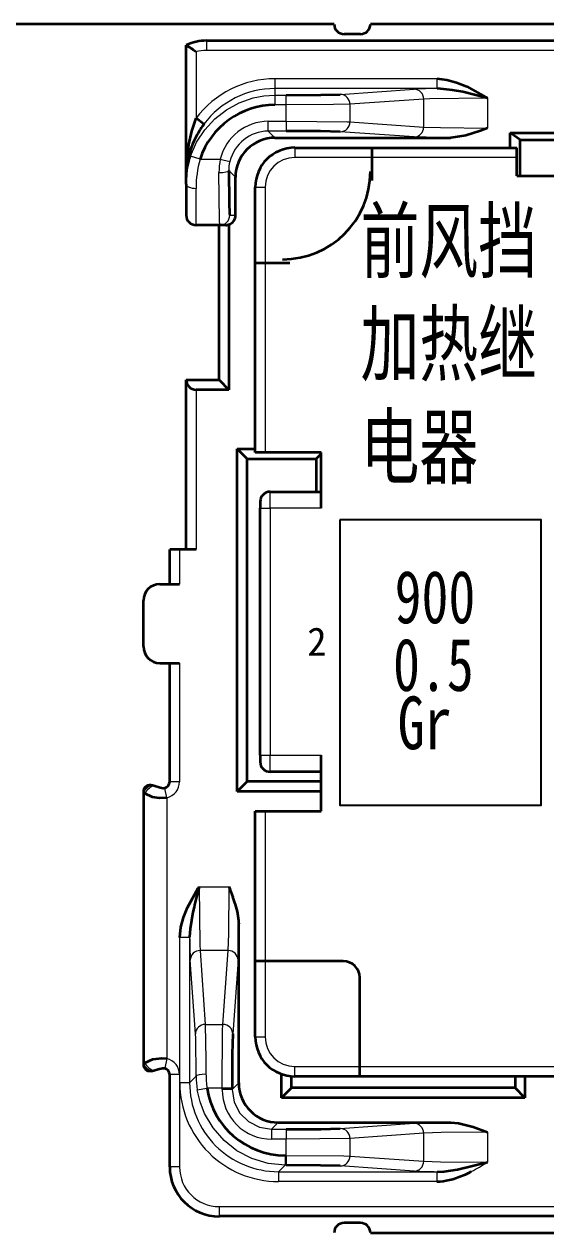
# Model space of a CAD drawing. Header units: millimetres. Extents: x 17 to 3784, y 12 to 1382.
# Drawn here: x 973.02 to 977.68, y 1084.29 to 1095.08 of the extents above; entities that cross this region are included whole.
import ezdxf

# ---------------------------------------------------------------- set-up
doc = ezdxf.new("R2010")
doc.units = ezdxf.units.MM
for name, color, linetype, lineweight in [('0层_1', 7, 'Continuous', 25), ('全新开发部分', 7, 'Continuous', 18), ('图层8-0000', 3, 'Continuous', 15)]:
    doc.layers.add(name, color=color, linetype=linetype, lineweight=lineweight)
doc.styles.add('FangSong_GB2312_Style', font='simfang.ttf')
doc.styles.add('HZ', font='', dxfattribs={"width": 0.7})
doc.styles.add('HZTXT', font='', dxfattribs={"width": 0.75})
doc.styles.add('样式 2', font='', dxfattribs={"width": 0.75})
doc.styles.get('HZ').set_extended_font_data('宋体')
doc.styles.get('HZTXT').set_extended_font_data('宋体')
doc.styles.get('样式 2').set_extended_font_data('宋体')

msp = doc.modelspace()

# ---------------------------------------------------------------- linework, layer by layer
at = {"color": 0, "lineweight": 35, "ltscale": 0.272501}
msp.add_line((975.789, 1095.076), (964.185, 1095.076), dxfattribs=at)
at = {"color": 0, "lineweight": 35, "ltscale": 0.472501}
for p, q in [((981.666, 1095.076), (976.112, 1095.076)), ((976.112, 1084.293), (981.666, 1084.293))]:
    msp.add_line(p, q, dxfattribs=at)
at = {"color": 0, "lineweight": 35, "ltscale": 0.0125}
for p, q in [((976.024, 1094.988), (975.877, 1094.988)), ((974.555, 1090.39), (974.408, 1090.39)), ((976.024, 1084.381), (975.877, 1084.381))]:
    msp.add_line(p, q, dxfattribs=at)
at = {"color": 0, "lineweight": 35, "ltscale": 0.100272}
msp.add_line((974.467, 1093.711), (974.467, 1094.89), dxfattribs=at)
at = {"color": 0, "lineweight": 35}
for p, q in [((974.649, 1094.929), (982.988, 1094.929)), ((982.841, 1084.44), (974.761, 1084.44))]:
    msp.add_line(p, q, dxfattribs=at)
at = {"color": 0, "lineweight": 13, "ltscale": 0.0075}
for p, q in [((974.649, 1094.929), (974.649, 1094.841)), ((975.437, 1093.974), (975.437, 1093.886)), ((974.591, 1093.871), (974.507, 1093.899)), ((975.084, 1093.622), (975.172, 1093.622)), ((975.128, 1090.757), (975.216, 1090.757)), ((975.128, 1088.553), (975.216, 1088.553)), ((974.295, 1088.174), (974.275, 1088.259)), ((974.408, 1088.317), (974.32, 1088.317)), ((975.084, 1086.041), (975.172, 1086.041)), ((974.295, 1085.847), (974.275, 1085.762)), ((975.437, 1085.688), (975.437, 1085.777)), ((974.408, 1085.704), (974.32, 1085.704)), ((974.408, 1084.88), (974.32, 1084.88)), ((974.761, 1084.528), (974.761, 1084.44))]:
    msp.add_line(p, q, dxfattribs=at)
at = {"color": 0, "lineweight": 13}
for p, q in [((982.988, 1094.841), (974.649, 1094.841)), ((974.761, 1084.528), (982.841, 1084.528))]:
    msp.add_line(p, q, dxfattribs=at)
at = {"color": 0, "lineweight": 13, "ltscale": 0.050296}
msp.add_line((974.555, 1094.828), (974.555, 1094.237), dxfattribs=at)
at = {"color": 0, "lineweight": 13, "ltscale": 0.123099}
for p, q in [((975.26, 1094.59), (976.707, 1094.59)), ((976.707, 1094.502), (975.26, 1094.502))]:
    msp.add_line(p, q, dxfattribs=at)
at = {"color": 0, "lineweight": 13, "ltscale": 0.007499}
for p, q in [((975.26, 1094.59), (975.26, 1094.502)), ((976.707, 1094.59), (976.707, 1094.502)), ((975.26, 1094.443), (975.26, 1094.355)), ((975.36, 1094.355), (975.36, 1094.443)), ((975.2, 1094.122), (975.2, 1094.21)), ((975.36, 1094.21), (975.36, 1094.122)), ((975.23, 1085.217), (975.23, 1085.129)), ((975.36, 1085.217), (975.36, 1085.129)), ((975.35, 1084.984), (975.35, 1084.896)), ((975.36, 1084.984), (975.36, 1084.896)), ((975.291, 1084.838), (975.291, 1084.75)), ((976.707, 1084.838), (976.707, 1084.75))]:
    msp.add_line(p, q, dxfattribs=at)
at = {"color": 0, "lineweight": 13, "ltscale": 0.00498}
msp.add_line((975.26, 1094.502), (975.26, 1094.443), dxfattribs=at)
at = {"color": 0, "lineweight": 13, "ltscale": 0.008463}
for p, q in [((975.26, 1094.443), (975.36, 1094.443)), ((975.36, 1094.355), (975.26, 1094.355))]:
    msp.add_line(p, q, dxfattribs=at)
at = {"color": 0, "lineweight": 13, "ltscale": 0.056199}
for p, q in [((975.844, 1094.45), (976.503, 1094.496)), ((976.503, 1094.07), (975.844, 1094.116)), ((975.844, 1085.224), (976.503, 1085.27)), ((976.503, 1084.844), (975.844, 1084.89))]:
    msp.add_line(p, q, dxfattribs=at)
at = {"color": 0, "lineweight": 13, "ltscale": 0.0562}
for p, q in [((976.589, 1094.407), (975.93, 1094.361)), ((975.93, 1094.204), (976.589, 1094.158)), ((974.592, 1086.811), (974.638, 1086.152)), ((974.795, 1086.152), (974.842, 1086.811)), ((974.55, 1086.067), (974.504, 1086.726)), ((974.93, 1086.726), (974.884, 1086.067)), ((976.589, 1085.181), (975.93, 1085.135)), ((975.93, 1084.978), (976.589, 1084.932))]:
    msp.add_line(p, q, dxfattribs=at)
at = {"color": 0, "lineweight": 13, "ltscale": 0.021239}
for p, q in [((976.589, 1094.158), (976.589, 1094.407)), ((976.589, 1084.932), (976.589, 1085.181))]:
    msp.add_line(p, q, dxfattribs=at)
at = {"color": 0, "lineweight": 35, "ltscale": 0.000236542}
for p, q in [((976.711, 1094.502), (976.708, 1094.502)), ((976.708, 1084.838), (976.711, 1084.838))]:
    msp.add_line(p, q, dxfattribs=at)
at = {"color": 0, "lineweight": 13, "ltscale": 0.022759}
msp.add_line((977.159, 1094.416), (977.159, 1094.149), dxfattribs=at)
at = {"color": 0, "lineweight": 13, "ltscale": 0.012286}
for p, q in [((975.36, 1094.21), (975.36, 1094.355)), ((975.36, 1084.984), (975.36, 1085.129))]:
    msp.add_line(p, q, dxfattribs=at)
at = {"color": 0, "lineweight": 13, "ltscale": 0.01341}
msp.add_line((975.93, 1094.361), (975.93, 1094.204), dxfattribs=at)
at = {"color": 0, "lineweight": 35, "ltscale": 0.007499}
msp.add_line((974.626, 1094.184), (974.555, 1094.237), dxfattribs=at)
at = {"color": 0, "lineweight": 13, "ltscale": 0.013574}
for p, q in [((975.2, 1094.21), (975.36, 1094.21)), ((975.36, 1094.122), (975.2, 1094.122))]:
    msp.add_line(p, q, dxfattribs=at)
at = {"color": 0, "lineweight": 35, "ltscale": 0.003594}
msp.add_line((974.566, 1094.093), (974.547, 1094.055), dxfattribs=at)
at = {"color": 0, "lineweight": 13, "ltscale": 0.007223}
msp.add_line((975.2, 1094.122), (975.26, 1094.062), dxfattribs=at)
at = {"color": 0, "lineweight": 35, "ltscale": 0.01125}
msp.add_line((977.361, 1093.974), (977.361, 1094.106), dxfattribs=at)
at = {"color": 0, "lineweight": 35, "ltscale": 0.0675}
for p, q in [((977.361, 1094.106), (978.154, 1094.106)), ((976.017, 1085.777), (976.017, 1086.57))]:
    msp.add_line(p, q, dxfattribs=at)
at = {"color": 0, "lineweight": 35, "ltscale": 0.009216}
msp.add_line((977.449, 1094.043), (977.361, 1094.106), dxfattribs=at)
at = {"color": 0, "lineweight": 35, "ltscale": 0.133382}
msp.add_line((975.26, 1094.062), (976.828, 1094.062), dxfattribs=at)
at = {"color": 0, "lineweight": 35, "ltscale": 0.058749}
for p, q in [((975.437, 1093.974), (976.127, 1093.974)), ((977.42, 1093.724), (978.11, 1093.724))]:
    msp.add_line(p, q, dxfattribs=at)
at = {"color": 0, "lineweight": 35, "ltscale": 0.110001}
msp.add_line((976.127, 1093.974), (977.42, 1093.974), dxfattribs=at)
at = {"color": 0, "lineweight": 35, "ltscale": 0.0075}
for p, q in [((976.127, 1093.886), (976.127, 1093.974)), ((977.42, 1093.886), (977.42, 1093.974)), ((975.084, 1092.946), (975.172, 1092.946)), ((975.172, 1091.256), (975.084, 1091.256)), ((974.408, 1090.39), (974.32, 1090.39)), ((975.084, 1088.054), (975.172, 1088.054)), ((975.172, 1086.717), (975.084, 1086.717)), ((976.017, 1085.688), (976.017, 1085.777))]:
    msp.add_line(p, q, dxfattribs=at)
at = {"color": 0, "lineweight": 13, "ltscale": 0.027629}
msp.add_line((976.828, 1094.062), (976.503, 1094.07), dxfattribs=at)
at = {"color": 0, "lineweight": 35, "ltscale": 0.000262456}
for p, q in [((976.831, 1094.062), (976.828, 1094.062)), ((976.828, 1085.277), (976.831, 1085.277))]:
    msp.add_line(p, q, dxfattribs=at)
at = {"color": 0, "lineweight": 35, "ltscale": 0.052501}
msp.add_line((977.449, 1094.043), (978.066, 1094.043), dxfattribs=at)
at = {"color": 0, "lineweight": 35, "ltscale": 0.027143}
msp.add_line((977.449, 1093.724), (977.449, 1094.043), dxfattribs=at)
at = {"color": 0, "lineweight": 13, "ltscale": 0.015358}
msp.add_line((974.591, 1093.871), (974.771, 1093.871), dxfattribs=at)
at = {"color": 0, "lineweight": 13, "ltscale": 0.007498}
for p, q in [((974.771, 1093.871), (974.857, 1093.851)), ((974.498, 1086.929), (974.41, 1086.929)), ((974.498, 1085.631), (974.41, 1085.631)), ((974.877, 1085.582), (974.789, 1085.582)), ((974.877, 1085.57), (974.789, 1085.57))]:
    msp.add_line(p, q, dxfattribs=at)
at = {"color": 0, "lineweight": 13, "ltscale": 0.058749}
msp.add_line((976.127, 1093.886), (975.437, 1093.886), dxfattribs=at)
at = {"color": 0, "lineweight": 13, "ltscale": 0.110001}
msp.add_line((977.42, 1093.886), (976.127, 1093.886), dxfattribs=at)
at = {"color": 0, "lineweight": 35, "ltscale": 0.0175}
msp.add_line((976.127, 1093.68), (976.127, 1093.886), dxfattribs=at)
at = {"color": 0, "lineweight": 35, "ltscale": 0.01375}
for p, q in [((977.42, 1093.724), (977.42, 1093.886)), ((974.922, 1091.286), (975.084, 1091.286))]:
    msp.add_line(p, q, dxfattribs=at)
at = {"color": 0, "lineweight": 35, "ltscale": 0.003913}
msp.add_line((974.468, 1093.757), (974.467, 1093.711), dxfattribs=at)
at = {"color": 0, "lineweight": 13, "ltscale": 0.007202}
msp.add_line((974.908, 1093.71), (974.848, 1093.77), dxfattribs=at)
at = {"color": 0, "lineweight": 35, "ltscale": 0.000141144}
msp.add_line((974.467, 1093.709), (974.467, 1093.711), dxfattribs=at)
at = {"color": 0, "lineweight": 35, "ltscale": 0.005009}
msp.add_line((974.467, 1093.65), (974.467, 1093.709), dxfattribs=at)
at = {"color": 0, "lineweight": 35, "ltscale": 0.023711}
msp.add_line((974.467, 1093.65), (974.467, 1093.372), dxfattribs=at)
at = {"color": 0, "lineweight": 35, "ltscale": 0.028755}
msp.add_line((974.908, 1093.372), (974.908, 1093.71), dxfattribs=at)
at = {"color": 0, "lineweight": 13, "ltscale": 0.027895}
msp.add_line((974.555, 1093.284), (974.555, 1093.612), dxfattribs=at)
at = {"color": 0, "lineweight": 35, "ltscale": 0.0575}
for p, q in [((975.084, 1092.946), (975.084, 1093.622)), ((975.084, 1086.041), (975.084, 1086.717))]:
    msp.add_line(p, q, dxfattribs=at)
at = {"color": 0, "lineweight": 13, "ltscale": 0.0575}
for p, q in [((975.172, 1093.622), (975.172, 1092.946)), ((975.172, 1086.717), (975.172, 1086.041))]:
    msp.add_line(p, q, dxfattribs=at)
at = {"color": 0, "lineweight": 13, "ltscale": 0.004367}
msp.add_line((974.856, 1093.372), (974.908, 1093.372), dxfattribs=at)
at = {"color": 0, "lineweight": 35, "ltscale": 0.018135}
msp.add_line((974.768, 1093.284), (974.555, 1093.284), dxfattribs=at)
at = {"color": 0, "lineweight": 35, "ltscale": 0.1175}
msp.add_line((974.761, 1091.903), (974.761, 1093.284), dxfattribs=at)
at = {"color": 0, "lineweight": 35, "ltscale": 0.004407}
msp.add_line((974.82, 1093.284), (974.768, 1093.284), dxfattribs=at)
at = {"color": 0, "lineweight": 35, "ltscale": 0.12543}
msp.add_line((974.849, 1093.289), (974.849, 1091.815), dxfattribs=at)
at = {"color": 0, "lineweight": 35, "ltscale": 0.14375}
msp.add_line((975.084, 1091.256), (975.084, 1092.946), dxfattribs=at)
at = {"color": 0, "lineweight": 13, "ltscale": 0.14375}
msp.add_line((975.172, 1092.946), (975.172, 1091.256), dxfattribs=at)
at = {"color": 0, "lineweight": 35, "ltscale": 0.01875}
msp.add_line((975.172, 1092.946), (975.392, 1092.946), dxfattribs=at)
at = {"color": 0, "lineweight": 35, "ltscale": 0.12875}
msp.add_line((974.467, 1090.39), (974.467, 1091.903), dxfattribs=at)
at = {"color": 0, "lineweight": 35, "ltscale": 0.025}
for p, q in [((974.467, 1091.903), (974.761, 1091.903)), ((974.849, 1091.815), (974.555, 1091.815)), ((975.628, 1091.198), (975.628, 1090.904))]:
    msp.add_line(p, q, dxfattribs=at)
at = {"color": 0, "lineweight": 13, "ltscale": 0.12125}
msp.add_line((974.555, 1091.815), (974.555, 1090.39), dxfattribs=at)
at = {"color": 0, "lineweight": 35, "ltscale": 0.010606}
for p, q in [((974.761, 1091.903), (974.849, 1091.815)), ((975.407, 1085.586), (975.319, 1085.497)), ((977.493, 1085.497), (977.405, 1085.586))]:
    msp.add_line(p, q, dxfattribs=at)
at = {"color": 0, "lineweight": 35, "ltscale": 0.260001}
msp.add_line((974.922, 1088.23), (974.922, 1091.286), dxfattribs=at)
at = {"color": 0, "lineweight": 35, "ltscale": 0.010607}
for p, q in [((975.011, 1091.198), (974.922, 1091.286)), ((974.922, 1088.23), (975.011, 1088.318))]:
    msp.add_line(p, q, dxfattribs=at)
at = {"color": 0, "lineweight": 35, "ltscale": 0.245}
msp.add_line((975.011, 1088.318), (975.011, 1091.198), dxfattribs=at)
at = {"color": 0, "lineweight": 35, "ltscale": 0.052499}
msp.add_line((975.011, 1091.198), (975.628, 1091.198), dxfattribs=at)
at = {"color": 0, "lineweight": 35, "ltscale": 0.0425}
for p, q in [((975.672, 1091.256), (975.172, 1091.256)), ((975.672, 1090.757), (975.672, 1091.256)), ((975.672, 1088.054), (975.672, 1088.553)), ((975.172, 1088.054), (975.672, 1088.054))]:
    msp.add_line(p, q, dxfattribs=at)
at = {"color": 0, "lineweight": 35, "ltscale": 0.005304}
msp.add_line((975.672, 1091.242), (975.628, 1091.198), dxfattribs=at)
at = {"color": 0, "lineweight": 35, "ltscale": 0.03875}
for p, q in [((975.216, 1090.904), (975.672, 1090.904)), ((975.672, 1088.406), (975.216, 1088.406))]:
    msp.add_line(p, q, dxfattribs=at)
at = {"color": 0, "lineweight": 13, "ltscale": 0.0125}
for p, q in [((975.216, 1090.757), (975.216, 1090.904)), ((975.216, 1088.406), (975.216, 1088.553))]:
    msp.add_line(p, q, dxfattribs=at)
at = {"color": 0, "lineweight": 35, "ltscale": 0.005}
for p, q in [((975.128, 1090.816), (975.128, 1090.757)), ((975.128, 1088.553), (975.128, 1088.494))]:
    msp.add_line(p, q, dxfattribs=at)
at = {"color": 0, "lineweight": 35, "ltscale": 0.1875}
msp.add_line((975.128, 1088.553), (975.128, 1090.757), dxfattribs=at)
at = {"color": 0, "lineweight": 13, "ltscale": 0.03875}
for p, q in [((975.672, 1090.757), (975.216, 1090.757)), ((975.216, 1088.553), (975.672, 1088.553))]:
    msp.add_line(p, q, dxfattribs=at)
at = {"color": 0, "lineweight": 13, "ltscale": 0.1875}
msp.add_line((975.216, 1090.757), (975.216, 1088.553), dxfattribs=at)
at = {"color": 0, "lineweight": 35, "ltscale": 0.02625}
msp.add_line((974.32, 1090.081), (974.32, 1090.39), dxfattribs=at)
at = {"color": 0, "lineweight": 13, "ltscale": 0.02625}
msp.add_line((974.408, 1090.39), (974.408, 1090.081), dxfattribs=at)
at = {"color": 0, "lineweight": 35, "ltscale": 0.015001}
for p, q in [((974.232, 1090.081), (974.408, 1090.081)), ((974.232, 1089.376), (974.408, 1089.376))]:
    msp.add_line(p, q, dxfattribs=at)
at = {"color": 0, "lineweight": 35, "ltscale": 0.035}
msp.add_line((974.085, 1089.523), (974.085, 1089.934), dxfattribs=at)
at = {"color": 0, "lineweight": 35, "ltscale": 0.090117}
msp.add_line((974.32, 1088.317), (974.32, 1089.376), dxfattribs=at)
at = {"color": 0, "lineweight": 13, "ltscale": 0.090117}
msp.add_line((974.408, 1089.376), (974.408, 1088.317), dxfattribs=at)
at = {"color": 0, "lineweight": 35, "ltscale": 0.05625}
msp.add_line((975.672, 1088.318), (975.011, 1088.318), dxfattribs=at)
at = {"color": 0, "lineweight": 35, "ltscale": 0.206305}
msp.add_line((974.085, 1088.223), (974.085, 1085.798), dxfattribs=at)
at = {"color": 0, "lineweight": 13, "ltscale": 0.000251938}
for p, q in [((974.087, 1088.221), (974.085, 1088.223)), ((974.085, 1085.798), (974.087, 1085.8))]:
    msp.add_line(p, q, dxfattribs=at)
at = {"color": 0, "lineweight": 13, "ltscale": 0.001186}
for p, q in [((974.098, 1088.213), (974.087, 1088.221)), ((974.087, 1085.8), (974.098, 1085.808))]:
    msp.add_line(p, q, dxfattribs=at)
at = {"color": 0, "lineweight": 13, "ltscale": 0.205949}
msp.add_line((974.087, 1085.8), (974.087, 1088.221), dxfattribs=at)
at = {"color": 0, "lineweight": 13, "ltscale": 0.197929}
msp.add_line((974.295, 1088.174), (974.295, 1085.847), dxfattribs=at)
at = {"color": 0, "lineweight": 35, "ltscale": 0.06375}
msp.add_line((975.672, 1088.23), (974.922, 1088.23), dxfattribs=at)
at = {"color": 0, "lineweight": 35, "ltscale": 0.11375}
msp.add_line((975.084, 1086.717), (975.084, 1088.054), dxfattribs=at)
at = {"color": 0, "lineweight": 13, "ltscale": 0.11375}
msp.add_line((975.172, 1088.054), (975.172, 1086.717), dxfattribs=at)
at = {"color": 0, "lineweight": 13, "ltscale": 0.02276}
for p, q in [((974.583, 1087.381), (974.85, 1087.381)), ((977.159, 1085.19), (977.159, 1084.923))]:
    msp.add_line(p, q, dxfattribs=at)
at = {"color": 0, "lineweight": 35, "ltscale": 0.003687}
msp.add_line((974.537, 1087.197), (974.528, 1087.155), dxfattribs=at)
at = {"color": 0, "lineweight": 13, "ltscale": 0.027627}
msp.add_line((974.937, 1087.05), (974.93, 1086.726), dxfattribs=at)
at = {"color": 0, "lineweight": 35, "ltscale": 0.00037384}
msp.add_line((974.937, 1087.055), (974.937, 1087.05), dxfattribs=at)
at = {"color": 0, "lineweight": 35, "ltscale": 0.12088}
msp.add_line((974.937, 1085.63), (974.937, 1087.05), dxfattribs=at)
at = {"color": 0, "lineweight": 13, "ltscale": 0.11048}
for p, q in [((974.41, 1085.631), (974.41, 1086.929)), ((974.498, 1086.929), (974.498, 1085.631))]:
    msp.add_line(p, q, dxfattribs=at)
at = {"color": 0, "lineweight": 35, "ltscale": 0.000237318}
msp.add_line((974.498, 1086.933), (974.498, 1086.931), dxfattribs=at)
at = {"color": 0, "lineweight": 13, "ltscale": 0.02124}
msp.add_line((974.842, 1086.811), (974.592, 1086.811), dxfattribs=at)
at = {"color": 0, "lineweight": 35, "ltscale": 0.059375}
msp.add_line((975.87, 1086.717), (975.172, 1086.717), dxfattribs=at)
at = {"color": 0, "lineweight": 13, "ltscale": 0.013409}
msp.add_line((974.638, 1086.152), (974.795, 1086.152), dxfattribs=at)
at = {"color": 0, "lineweight": 13, "ltscale": 0.049374}
msp.add_line((975.437, 1085.777), (976.017, 1085.777), dxfattribs=at)
at = {"color": 0, "lineweight": 13, "ltscale": 0.48625}
msp.add_line((976.017, 1085.777), (981.732, 1085.777), dxfattribs=at)
at = {"color": 0, "lineweight": 35, "ltscale": 0.070116}
msp.add_line((974.32, 1084.88), (974.32, 1085.704), dxfattribs=at)
at = {"color": 0, "lineweight": 13, "ltscale": 0.070116}
msp.add_line((974.408, 1085.704), (974.408, 1084.88), dxfattribs=at)
at = {"color": 0, "lineweight": 13, "ltscale": 0.007017}
msp.add_line((974.498, 1085.631), (974.556, 1085.689), dxfattribs=at)
at = {"color": 0, "lineweight": 35, "ltscale": 0.017966}
msp.add_line((975.319, 1085.497), (975.319, 1085.709), dxfattribs=at)
at = {"color": 0, "lineweight": 35, "ltscale": 0.008855}
msp.add_line((975.407, 1085.586), (975.407, 1085.69), dxfattribs=at)
at = {"color": 0, "lineweight": 35, "ltscale": 0.049374}
msp.add_line((976.017, 1085.688), (975.437, 1085.688), dxfattribs=at)
at = {"color": 0, "lineweight": 35, "ltscale": 0.48625}
msp.add_line((981.732, 1085.688), (976.017, 1085.688), dxfattribs=at)
at = {"color": 0, "lineweight": 35, "ltscale": 0.00875}
msp.add_line((977.405, 1085.688), (977.405, 1085.586), dxfattribs=at)
at = {"color": 0, "lineweight": 35, "ltscale": 0.01625}
msp.add_line((977.493, 1085.688), (977.493, 1085.497), dxfattribs=at)
at = {"color": 0, "lineweight": 13, "ltscale": 0.007497}
msp.add_line((974.566, 1085.569), (974.653, 1085.582), dxfattribs=at)
at = {"color": 0, "lineweight": 13, "ltscale": 0.011588}
msp.add_line((974.789, 1085.582), (974.653, 1085.582), dxfattribs=at)
at = {"color": 0, "lineweight": 13, "ltscale": 0.001073}
for p, q in [((974.789, 1085.57), (974.789, 1085.582)), ((974.877, 1085.582), (974.877, 1085.57))]:
    msp.add_line(p, q, dxfattribs=at)
at = {"color": 0, "lineweight": 13, "ltscale": 0.007224}
for p, q in [((974.877, 1085.57), (974.937, 1085.63)), ((975.29, 1085.277), (975.23, 1085.217))]:
    msp.add_line(p, q, dxfattribs=at)
at = {"color": 0, "lineweight": 35, "ltscale": 0.170001}
msp.add_line((977.405, 1085.586), (975.407, 1085.586), dxfattribs=at)
at = {"color": 0, "lineweight": 35, "ltscale": 0.185001}
msp.add_line((977.493, 1085.497), (975.319, 1085.497), dxfattribs=at)
at = {"color": 0, "lineweight": 35, "ltscale": 0.130881}
msp.add_line((975.29, 1085.277), (976.828, 1085.277), dxfattribs=at)
at = {"color": 0, "lineweight": 13, "ltscale": 0.011075}
for p, q in [((975.23, 1085.217), (975.36, 1085.217)), ((975.36, 1085.129), (975.23, 1085.129))]:
    msp.add_line(p, q, dxfattribs=at)
at = {"color": 0, "lineweight": 13, "ltscale": 0.013411}
msp.add_line((975.93, 1085.135), (975.93, 1084.978), dxfattribs=at)
at = {"color": 0, "lineweight": 13, "ltscale": 0.000863647}
for p, q in [((975.35, 1084.984), (975.36, 1084.984)), ((975.36, 1084.896), (975.35, 1084.896))]:
    msp.add_line(p, q, dxfattribs=at)
at = {"color": 0, "lineweight": 13, "ltscale": 0.007042}
msp.add_line((975.35, 1084.896), (975.291, 1084.838), dxfattribs=at)
at = {"color": 0, "lineweight": 13, "ltscale": 0.12048}
for p, q in [((975.291, 1084.838), (976.707, 1084.838)), ((976.707, 1084.75), (975.291, 1084.75))]:
    msp.add_line(p, q, dxfattribs=at)
at = {"color": 0, "lineweight": 35}
for points in [[(976.707, 1094.59), (976.796, 1094.58), (976.883, 1094.556), (976.973, 1094.519), (977.145, 1094.425), (977.159, 1094.416)], [(975.36, 1094.443), (975.67, 1094.445), (975.844, 1094.45)], [(977.159, 1094.416), (976.937, 1094.471), (976.847, 1094.488), (976.711, 1094.502)], [(974.468, 1093.757), (974.492, 1094.002), (974.518, 1094.122), (974.555, 1094.237)], [(975.844, 1094.116), (975.667, 1094.121), (975.36, 1094.122)], [(977.159, 1094.149), (977.095, 1094.124), (976.964, 1094.082), (976.831, 1094.062)], [(974.848, 1093.77), (974.851, 1093.481), (974.854, 1093.385), (974.856, 1093.373), (974.856, 1093.372), (974.856, 1093.372)], [(974.275, 1088.259), (974.261, 1088.258), (974.235, 1088.262), (974.178, 1088.28)], [(974.295, 1088.174), (974.229, 1088.17), (974.167, 1088.181), (974.098, 1088.213)], [(974.41, 1086.929), (974.419, 1087.019), (974.443, 1087.106), (974.48, 1087.196), (974.575, 1087.368), (974.583, 1087.381)], [(974.528, 1087.155), (974.502, 1087.004), (974.498, 1086.933)], [(974.884, 1086.067), (974.879, 1085.889), (974.877, 1085.582)], [(974.098, 1085.808), (974.168, 1085.841), (974.25, 1085.851), (974.295, 1085.847)], [(974.178, 1085.741), (974.216, 1085.754), (974.255, 1085.763), (974.275, 1085.762)], [(976.831, 1085.277), (976.898, 1085.271), (977.03, 1085.238), (977.159, 1085.19)], [(975.36, 1085.217), (975.67, 1085.219), (975.844, 1085.224)], [(976.711, 1084.838), (976.772, 1084.841), (976.892, 1084.859), (977.159, 1084.923)], [(975.844, 1084.89), (975.667, 1084.894), (975.36, 1084.896)]]:
    msp.add_lwpolyline(points, dxfattribs=at)
at = {"color": 0, "lineweight": 13}
for points in [[(974.507, 1093.899), (974.56, 1094.022), (974.633, 1094.133), (974.722, 1094.231), (974.826, 1094.311), (974.941, 1094.375), (975.065, 1094.418), (975.162, 1094.437), (975.26, 1094.443)], [(977.159, 1094.416), (976.643, 1094.41), (976.589, 1094.407)], [(975.93, 1094.361), (975.782, 1094.358), (975.36, 1094.355)], [(975.36, 1094.21), (975.908, 1094.205), (975.93, 1094.204)], [(976.589, 1094.158), (976.738, 1094.153), (977.159, 1094.149)], [(974.768, 1093.284), (974.768, 1093.284), (974.767, 1093.288), (974.765, 1093.322), (974.76, 1093.752)], [(974.583, 1087.381), (974.589, 1086.865), (974.592, 1086.811)], [(974.842, 1086.811), (974.847, 1086.96), (974.85, 1087.381)], [(974.638, 1086.152), (974.644, 1085.839), (974.644, 1085.708)], [(974.789, 1085.582), (974.793, 1086.098), (974.795, 1086.152)], [(974.556, 1085.689), (974.552, 1086.029), (974.55, 1086.067)], [(975.35, 1084.896), (975.198, 1084.911), (975.054, 1084.955), (974.921, 1085.025), (974.805, 1085.116), (974.707, 1085.228), (974.631, 1085.356), (974.591, 1085.46), (974.566, 1085.569)], [(974.877, 1085.57), (974.895, 1085.459), (974.947, 1085.361), (975.024, 1085.285), (975.121, 1085.234), (975.23, 1085.217)], [(975.93, 1085.135), (975.66, 1085.13), (975.36, 1085.129)], [(977.159, 1085.19), (976.744, 1085.187), (976.589, 1085.181)], [(975.36, 1084.984), (975.876, 1084.98), (975.93, 1084.978)], [(976.589, 1084.932), (976.738, 1084.926), (977.159, 1084.923)]]:
    msp.add_lwpolyline(points, dxfattribs=at)
at = {"color": 0, "lineweight": 35}
for centre, radius, start, end in [((975.877, 1095.076), 0.0881, 180, 270), ((976.024, 1095.076), 0.0881, 270, 360), ((974.649, 1094.488), 0.441, 90, 114.4275), ((973.714, 1093.716), 1.394, 52.9095, 57.328), ((975.26, 1093.65), 0.705, 90.0037, 161.6818), ((975.268, 1093.702), 0.803, 143.1227, 150.9139), ((975.253, 1093.71), 0.786, 153.9488, 169.6659), ((975.26, 1093.71), 0.353, 89.996, 180.004), ((975.437, 1093.622), 0.353, 90, 180), ((975.247, 1093.711), 0.78, 169.6826, 179.9981), ((975.328, 1093.761), 0.784, 270, 0), ((974.555, 1093.372), 0.0881, 180, 270), ((974.82, 1093.372), 0.0881, 289.4694, 359.9956), ((974.82, 1093.369), 0.0853, 270.0086, 289.8015), ((974.555, 1091.903), 0.0881, 179.9999, 270), ((975.216, 1090.816), 0.0881, 90, 180), ((974.232, 1089.934), 0.147, 90, 180), ((974.232, 1089.523), 0.147, 180, 270), ((975.216, 1088.494), 0.0881, 180, 270), ((974.146, 1088.177), 0.108, 72.8324, 85.999), ((974.261, 1088.317), 0.0588, 283.2048, 0), ((983.778, 1085.009), 9.496, 165.5353, 166.6811), ((971.296, 1085.997), 3.815, 19.7868, 21.27), ((973.902, 1086.922), 1.049, 16.5568, 20.4484), ((974.316, 1087.029), 0.622, 2.3575, 17.9915), ((975.87, 1086.57), 0.147, 0, 90), ((975.437, 1086.041), 0.353, 180, 270), ((974.146, 1085.844), 0.108, 274.001, 287.168), ((974.261, 1085.704), 0.0588, 0, 76.7953), ((975.35, 1085.689), 0.705, 188.7585, 270.001), ((975.29, 1085.63), 0.353, 179.9973, 269.9973), ((974.761, 1084.88), 0.441, 180, 270), ((976.403, 1086.049), 1.355, 293.5133, 296.795), ((975.877, 1084.293), 0.0881, 90, 180), ((976.024, 1084.293), 0.0881, 360, 90)]:
    msp.add_arc(centre, radius, start, end, dxfattribs=at)
at = {"color": 0, "lineweight": 13}
for centre, radius, start, end in [((974.649, 1094.488), 0.353, 90, 105.4815), ((975.26, 1093.708), 0.881, 90.0014, 143.1361), ((975.263, 1093.702), 0.8, 90.2282, 142.911), ((976.746, 1089.354), 5.148, 90.419, 92.7011), ((975.204, 1093.765), 0.445, 90.4399, 166.2405), ((975.842, 1094.203), 0.0873, 271.3056, 0.6791), ((975.203, 1093.766), 0.356, 90.4334, 166.2447), ((976.501, 1094.157), 0.0873, 271.3108, 0.6828), ((975.278, 1093.647), 0.811, 161.875, 179.7325), ((975.54, 1093.608), 0.985, 164.5212, 179.816), ((975.356, 1093.754), 0.596, 168.6465, 180.2218), ((975.437, 1093.622), 0.264, 90, 180), ((975.193, 1093.771), 0.346, 166.6819, 180.2972), ((974.261, 1088.317), 0.147, 283.2048, 360), ((979.618, 1086.969), 5.12, 180.4275, 182.7219), ((975.437, 1086.041), 0.264, 180, 270), ((974.261, 1085.704), 0.147, 360, 76.7953), ((975.365, 1085.692), 0.809, 180.1989, 188.7706), ((975.647, 1085.712), 1.003, 180.2108, 187.435), ((975.291, 1085.631), 0.881, 179.9961, 270.0039), ((975.291, 1085.631), 0.793, 179.9933, 270.0067), ((975.23, 1085.569), 0.441, 179.9961, 270.0039), ((976.838, 1077.05), 8.226, 90.0681, 92.3351), ((976.501, 1085.182), 0.0873, 359.3172, 88.6892), ((975.842, 1085.136), 0.0873, 359.3209, 88.6944), ((975.894, 1086.952), 2.391, 297.9324, 301.929), ((974.761, 1084.88), 0.353, 180, 270), ((976.744, 1089.907), 5.069, 267.2717, 269.5768)]:
    msp.add_arc(centre, radius, start, end, dxfattribs=at)
for centre, major_axis, ratio, start_param, end_param in [((975.844, 1094.361), (0.0061, -0.0879), 0.970003, 1.503174, 3.069737), ((976.503, 1094.407), (0.0061, -0.0879), 0.970003, 1.503174, 3.069737), ((974.76, 1093.77), (0.0881, 0.0003), 0.203601, 4.71165, 6.265359), ((974.555, 1093.65), (-0.0881, 0), 0.442105, 6.283185, 7.853982), ((974.768, 1093.372), (0, 0.0881), 0.999848, 3.141593, 4.712389), ((974.149, 1088.221), (-0.0623, -0.0623), 0.57735, 4.133392, 5.235988), ((974.157, 1088.213), (0.0623, 0.0623), 0.536149, 0.786369, 2.062943), ((974.592, 1086.726), (0.0879, 0.0061), 0.970003, 1.503174, 3.069737), ((974.842, 1086.726), (0.0879, -0.0061), 0.970003, 0.071855, 1.638419), ((974.638, 1086.067), (0.0879, 0.0061), 0.970003, 1.503174, 3.069737), ((974.795, 1086.067), (0.0879, -0.0061), 0.970003, 0.071855, 1.638419), ((974.149, 1085.8), (-0.0623, 0.0623), 0.57735, 1.047198, 2.149793), ((974.157, 1085.808), (0.0623, -0.0623), 0.536147, 4.220243, 5.496821), ((974.644, 1085.689), (0.0881, 0.0003), 0.214567, 1.569974, 3.123723), ((975.844, 1084.978), (0.0061, 0.0879), 0.970003, 3.213448, 4.780012), ((976.503, 1084.932), (0.0061, 0.0879), 0.970003, 3.213448, 4.780012)]:
    msp.add_ellipse(centre, major_axis=major_axis, ratio=ratio, start_param=start_param, end_param=end_param, dxfattribs=at)
at = {"color": 0, "lineweight": 35}
for centre, major_axis, ratio, start_param, end_param in [((974.21, 1088.161), (0.108, -0.108), 0.57735, 2.562596, 3.665191), ((974.21, 1085.861), (-0.108, -0.108), 0.57735, 5.759587, 6.862182), ((1139.982, 1478.151), (-163.406, -393.376), 0.027127, 0.011316, 0.028346)]:
    msp.add_ellipse(centre, major_axis=major_axis, ratio=ratio, start_param=start_param, end_param=end_param, dxfattribs=at)
at = {"layer": '0层_1', "color": 0, "lineweight": -2}
msp.add_lwpolyline([(975.84, 1090.654), (975.84, 1088.108), (977.637, 1088.108), (977.637, 1090.654)], close=True, dxfattribs=at)

# ---------------------------------------------------------------- texts
at = {"color": 1, "linetype": 'Continuous', "style": 'FangSong_GB2312_Style'}
msp.add_text('2', height=0.253, dxfattribs=at).set_placement((975.549, 1089.441))
at = {"layer": '0层_1', "color": 0, "lineweight": -2, "insert": (976.024, 1090.972), "char_height": 0.5507, "width": 2.07163, "attachment_point": 7, "style": 'HZ'}
msp.add_mtext('前风挡加热继电器', dxfattribs=at)
at = {"layer": '全新开发部分', "color": 1, "style": '样式 2', "width": 0.75}
for s, p in [('900', (976.329, 1089.731)), ('0.5 ', (976.315, 1089.127))]:
    msp.add_text(s, height=0.4709, dxfattribs=at).set_placement(p)
at = {"layer": '图层8-0000', "color": 1, "insert": (976.356, 1089.863), "char_height": 0.4709, "width": 2.73785, "attachment_point": 1, "style": 'HZTXT'}
msp.add_mtext('\\PGr ', dxfattribs=at)

doc.saveas('drawing.dxf')
